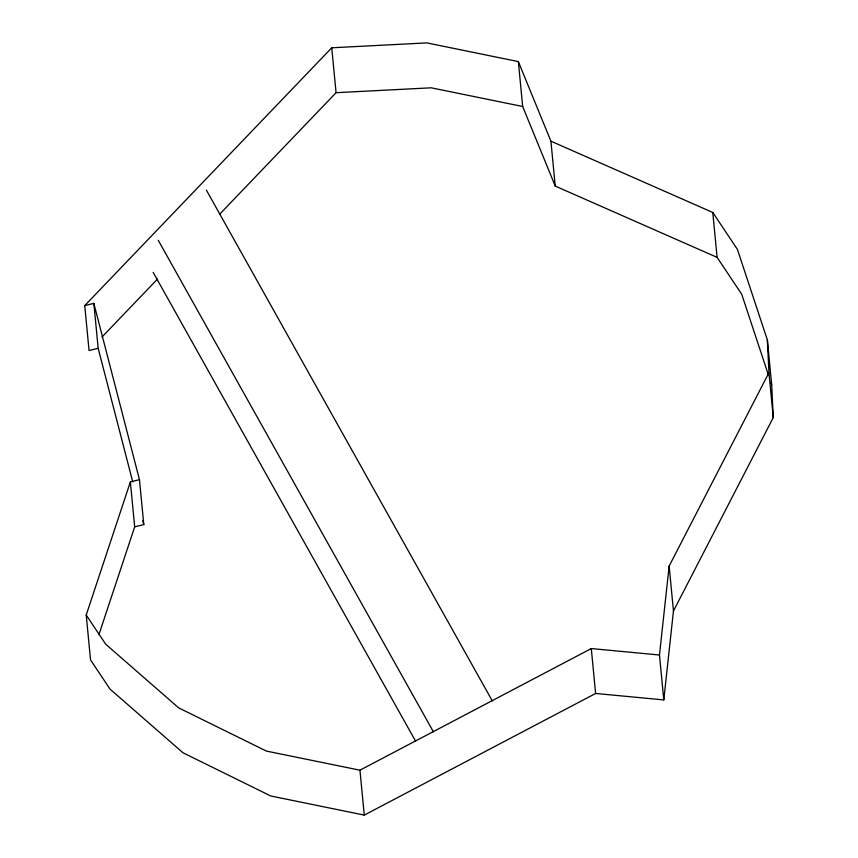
<?xml version="1.0" encoding="UTF-8"?>
<svg xmlns="http://www.w3.org/2000/svg" width="858" height="858" viewBox="0 0 858 858"><rect width="100%" height="100%" fill="white"/><g stroke="black" fill="none" stroke-linecap="round" stroke-linejoin="round"><path stroke-width="1.29" d="M93.844 303.367L139.468 479.676L130.362 481.928L86.218 615.014L90.54 659.92L110.006 689.092L183.022 752.798L270.763 795.977L364.275 815.1L595.613 693.468L663.792 699.913L659.47 655.019L669.143 566.076L768.94 372.672L767.374 339.993L737.419 249.388L712.784 212.473L550.911 141.173L518.35 61.604L426.876 42.9L331.746 47.791L84.738 305.62L89.06 350.525L98.166 348.273L93.844 303.367L84.738 305.62M663.792 699.913L673.466 610.982L669.143 566.076M98.949 634.566L134.685 526.833L130.362 481.928M673.466 610.982L773.262 417.578L771.696 384.899L767.374 339.993M102.005 337.001L157.518 279.065M219.498 214.371L336.068 92.696L431.199 87.806L522.672 106.499L555.233 186.079L717.106 257.379L741.741 294.294L768.371 374.839M86.218 615.014L105.684 644.186L178.689 707.893L266.43 751.082L359.942 770.194L591.291 648.562L659.47 655.019M134.685 526.833L143.79 524.581L139.468 479.676M206.36 190.101L492.32 700.932M158.269 240.304L433.451 731.895M153.174 272.372L415.562 741.108M770.859 382.389L771.696 384.899M98.166 348.273L132.722 481.799M142.793 520.699L143.79 524.581M768.94 372.672L773.262 417.578M712.784 212.473L717.106 257.379M550.911 141.173L555.233 186.079M591.291 648.562L595.613 693.468M518.35 61.604L522.672 106.499M331.746 47.791L336.068 92.696M359.942 770.194L364.275 815.1"/></g></svg>
